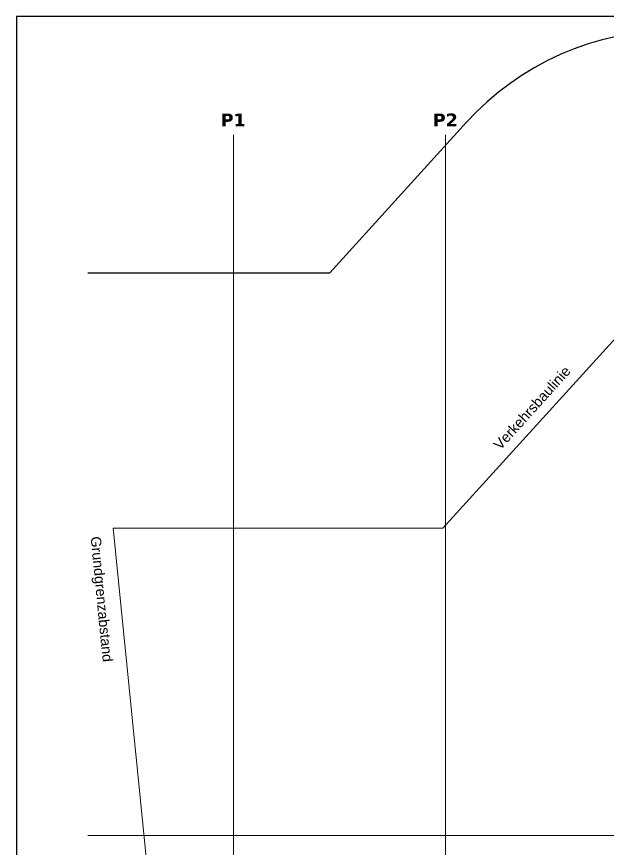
# Model space of a CAD drawing. Extents: x -882 to 613, y -179 to 707.
# Drawn here: x -882.4 to -651.2, y 380.7 to 706.5 of the extents above; entities that cross this region are included whole.
import ezdxf
from ezdxf.lldxf.tags import DXFTag

# ---------------------------------------------------------------- set-up
doc = ezdxf.new("R2010")
doc.units = 0
doc.layers.get('0').update_dxf_attribs({"lineweight": 13})
for name, color, linetype, lineweight, true_color in [('A-DETL-____-OTLN', 5, 'Continuous', 9, 0x0000ff), ('C-PROP-LINE-OTLN', 7, '_Grundgrenze_', 25, 0x800000), ('S-GRID-____-IDEN', 7, 'Continuous', 9, 0x5555aa)]:
    doc.layers.add(name, color=color, linetype=linetype, lineweight=lineweight, true_color=true_color)
doc.layers.add('S-GRID-____-OTLN', color=7, linetype='Continuous', lineweight=5)
doc.layers.add('Text', color=7, linetype='Continuous', lineweight=5)
doc.styles.get("Standard").update_dxf_attribs({"font": 'arial.ttf'})
tags = doc.linetypes.add('_Grundgrenze_', pattern=[0.45, 0.2, -0.05, 0.05, -0.05, 0.05, -0.05]).pattern_tags.tags
tags[14:15] = [DXFTag(74, 4), DXFTag(75, 0), DXFTag(340, '0'), DXFTag(46, 1.0), DXFTag(50, 0.0), DXFTag(44, 0.0), DXFTag(45, 0.0)]
tags[12:13] = [DXFTag(74, 4), DXFTag(75, 0), DXFTag(340, '0'), DXFTag(46, 1.0), DXFTag(50, 0.0), DXFTag(44, 0.0), DXFTag(45, 0.0)]
tags[10:11] = [DXFTag(74, 4), DXFTag(75, 0), DXFTag(340, '0'), DXFTag(46, 1.0), DXFTag(50, 0.0), DXFTag(44, 0.0), DXFTag(45, 0.0)]
tags[8:9] = [DXFTag(74, 4), DXFTag(75, 0), DXFTag(340, '0'), DXFTag(46, 1.0), DXFTag(50, 0.0), DXFTag(44, 0.0), DXFTag(45, 0.0)]
tags[6:7] = [DXFTag(74, 4), DXFTag(75, 0), DXFTag(340, '0'), DXFTag(46, 1.0), DXFTag(50, 0.0), DXFTag(44, 0.0), DXFTag(45, 0.0)]
tags[4:5] = [DXFTag(74, 4), DXFTag(75, 0), DXFTag(340, '0'), DXFTag(46, 1.0), DXFTag(50, 0.0), DXFTag(44, 0.0), DXFTag(45, 0.0)]
tags = doc.linetypes.add('_Rasterlinie_', pattern=[0.375, 0.2, -0.05, 0.075, -0.05]).pattern_tags.tags
tags[10:11] = [DXFTag(74, 4), DXFTag(75, 0), DXFTag(340, '0'), DXFTag(46, 1.0), DXFTag(50, 0.0), DXFTag(44, 0.0), DXFTag(45, 0.0)]
tags[8:9] = [DXFTag(74, 4), DXFTag(75, 0), DXFTag(340, '0'), DXFTag(46, 1.0), DXFTag(50, 0.0), DXFTag(44, 0.0), DXFTag(45, 0.0)]
tags[6:7] = [DXFTag(74, 4), DXFTag(75, 0), DXFTag(340, '0'), DXFTag(46, 1.0), DXFTag(50, 0.0), DXFTag(44, 0.0), DXFTag(45, 0.0)]
tags[4:5] = [DXFTag(74, 4), DXFTag(75, 0), DXFTag(340, '0'), DXFTag(46, 1.0), DXFTag(50, 0.0), DXFTag(44, 0.0), DXFTag(45, 0.0)]
tags = doc.linetypes.add('_Strichliert - Fein_', pattern=[0.15, 0.1, -0.05]).pattern_tags.tags
tags[6:7] = [DXFTag(74, 4), DXFTag(75, 0), DXFTag(340, '0'), DXFTag(46, 1.0), DXFTag(50, 0.0), DXFTag(44, 0.0), DXFTag(45, 0.0)]
tags[4:5] = [DXFTag(74, 4), DXFTag(75, 0), DXFTag(340, '0'), DXFTag(46, 1.0), DXFTag(50, 0.0), DXFTag(44, 0.0), DXFTag(45, 0.0)]

# ---------------------------------------------------------------- blocks, each defined once
blk = doc.blocks.new('Referenz-A0UJ2IESXE', base_point=(-902.38, -164.15))
at = {"layer": 'A-DETL-____-OTLN', "color": 0, "linetype": '_Strichliert - Fein_', "ltscale": 0.13}
for p, q in [((-638.4, 591.17), (-715.62, 506.18)), ((-715.62, 506.18), (-844.58, 506.17)), ((-844.58, 506.17), (-778.51, -157.46))]:
    blk.add_line(p, q, dxfattribs=at)
at = {"layer": 'C-PROP-LINE-OTLN', "color": 0, "linetype": '_Grundgrenze_', "lineweight": -2, "ltscale": 0.25}
for p, q in [((-653.21, 697.48), (-658.71, 695.86)), ((-647.64, 698.8), (-653.21, 697.48)), ((-664.11, 693.96), (-669.41, 691.78)), ((-658.71, 695.86), (-664.11, 693.96)), ((-669.41, 691.78), (-674.58, 689.32)), ((-674.58, 689.32), (-679.62, 686.6)), ((-679.62, 686.6), (-684.52, 683.63)), ((-684.52, 683.63), (-689.25, 680.4)), ((-689.25, 680.4), (-693.8, 676.92)), ((-693.8, 676.92), (-698.17, 673.22)), ((-698.17, 673.22), (-702.34, 669.29)), ((-702.34, 669.29), (-706.3, 665.15)), ((-759.88, 606.18), (-706.3, 665.15)), ((-854.49, 606.17), (-759.88, 606.18))]:
    blk.add_line(p, q, dxfattribs=at)
at = {"layer": 'S-GRID-____-OTLN', "color": 0, "linetype": '_Rasterlinie_', "ltscale": 0.13}
for p, q in [((-797.56, -157.46), (-797.56, 660.29)), ((-714.51, -157.46), (-714.51, 660.29)), ((-854.49, 385.79), (45.92, 385.79))]:
    blk.add_line(p, q, dxfattribs=at)
at = {"layer": 'S-GRID-____-IDEN', "color": 0, "linetype": 'Continuous', "lineweight": 5, "ltscale": 0.13, "char_height": 5, "attachment_point": 1}
for s, insert in [('{\\fVerdana|b1|i0;P1}', (-802.55, 668.58)), ('{\\fVerdana|b1|i0;P2}', (-719.51, 668.58))]:
    blk.add_mtext(s, dxfattribs=dict(at, insert=insert))
at = {"layer": 'Text', "color": 0, "linetype": 'Continuous', "ltscale": 0.13, "char_height": 4, "attachment_point": 1}
for s, insert, rotation in [('{\\fArial;Verkehrsbaulinie}', (-696.06, 539.18), 48), ('{\\fArial;Grundgrenzabstand}', (-849.49, 503.13), 275.5398)]:
    blk.add_mtext(s, dxfattribs=dict(at, insert=insert, rotation=rotation))

msp = doc.modelspace()

# ---------------------------------------------------------------- linework, layer by layer
at = {"color": 0, "linetype": 'ByBlock', "lineweight": -2, "ltscale": 0.13}
for p, q in [((-882.42, 706.53), (-882.42, -174.47)), ((607.58, 706.53), (-882.42, 706.53))]:
    msp.add_line(p, q, dxfattribs=at)

# ---------------------------------------------------------------- block references
at = {"color": 9, "lineweight": 25, "ltscale": 0.25, "true_color": 0xc0c0c0}
msp.add_blockref('Referenz-A0UJ2IESXE', (-902.38, -164.15), dxfattribs=at)

doc.saveas('drawing.dxf')
